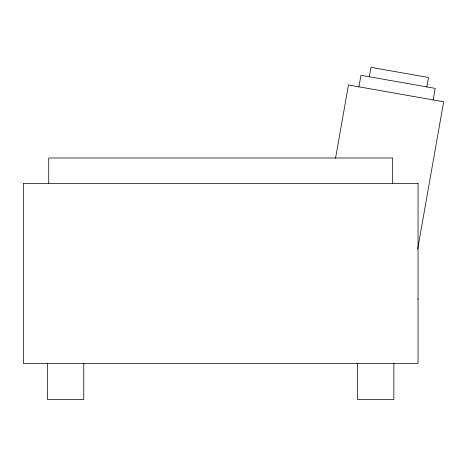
<?xml version="1.0" encoding="UTF-8"?>
<svg xmlns="http://www.w3.org/2000/svg" width="467" height="467" viewBox="0 0 467 467"><rect width="100%" height="100%" fill="white"/><g stroke="black" fill="none" stroke-linecap="round" stroke-linejoin="round"><path stroke-width="0.7" d="M335.551 158.173L348.458 84.976L443.65 101.759L417.708 248.87M358.93 86.821L360.962 75.304L435.209 88.391L433.178 99.915M369.339 76.781L371.002 67.353L428.496 77.493L426.832 86.915M417.696 298.956L418.041 298.956M393.874 363.396L393.874 399.647L357.629 399.647L357.629 363.396M392.665 183.373L392.665 157.998L48.726 157.998L48.726 183.373M83.762 363.396L83.762 399.647L47.517 399.647L47.517 363.396M418.041 183.373L23.35 183.373L23.35 363.396L418.041 363.396L418.041 183.373"/></g></svg>
